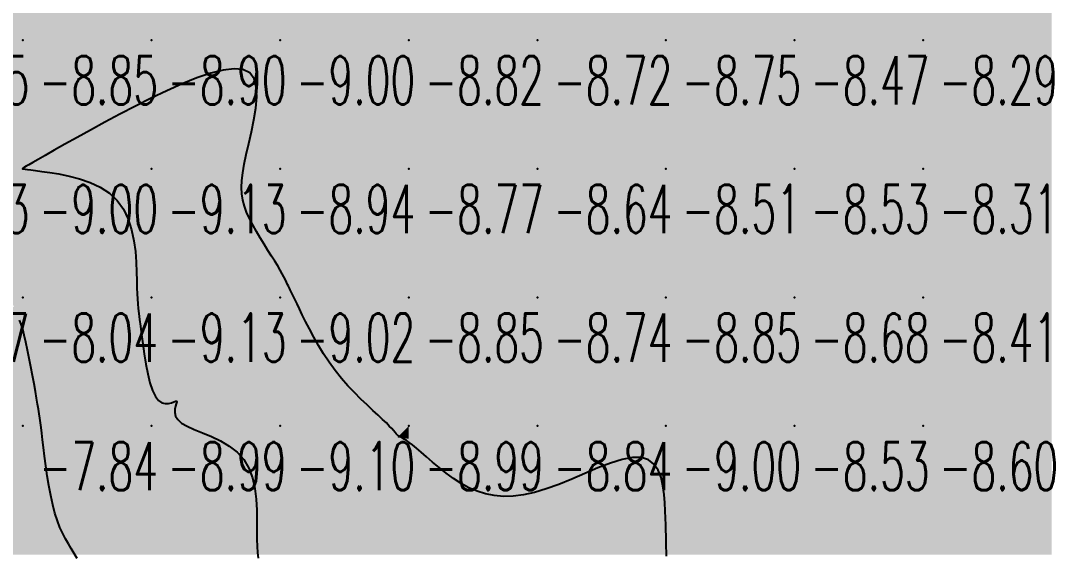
# Model space of a CAD drawing. Header units: millimetres. Extents: x 88261 to 90953, y 390274 to 392322.
# Drawn here: x 90140.1 to 90220.1, y 390987.3 to 391028.8 of the extents above; entities that cross this region are included whole.
import ezdxf
from ezdxf.enums import TextEntityAlignment as Align

# ---------------------------------------------------------------- set-up
doc = ezdxf.new("R2010")
doc.units = ezdxf.units.MM
doc.header["$LTSCALE"] = 25
for name, color, linetype in [('CN_03_00', 7, 'Continuous'), ('COTEAlt', 7, 'Continuous'), ('TN_COLORIAGE', 7, 'Continuous')]:
    doc.layers.add(name, color=color, linetype=linetype)
doc.styles.add('Simplex 1.0', font='Simplex.shx', dxfattribs={"width": 0.99, "height": 2.5})
doc.styles.get("Standard").update_dxf_attribs({"font": 'times.ttf'})

# ---------------------------------------------------------------- blocks, each defined once
blk = doc.blocks.new('COTE')
at = {"color": 0}
blk.add_point((0, 0), dxfattribs=at)
at = {"layer": 'COTEAlt'}
blk.add_attdef('ALT', text='', height=3.75, dxfattribs=at).set_placement((1.25, -1.25), align=Align.TOP_LEFT)

msp = doc.modelspace()

# ---------------------------------------------------------------- linework, layer by layer
at = {"layer": 'CN_03_00', "flags": 128}
for points, elevation in [([(90190.299, 390987.122), (90190.288, 390987.287), (90190.282, 390987.425), (90190.279, 390987.558), (90190.277, 390987.708), (90190.275, 390987.897), (90190.271, 390988.129), (90190.266, 390988.409), (90190.258, 390988.739), (90190.248, 390989.124), (90190.234, 390989.566), (90190.216, 390990.068), (90190.193, 390990.635), (90190.162, 390991.263), (90190.109, 390991.925), (90190.015, 390992.59), (90189.864, 390993.223), (90189.638, 390993.793), (90189.319, 390994.266), (90188.891, 390994.61), (90188.336, 390994.792), (90187.643, 390994.79), (90186.831, 390994.63), (90185.927, 390994.347), (90184.957, 390993.976), (90183.948, 390993.555), (90182.924, 390993.118), (90181.913, 390992.702), (90180.941, 390992.343), (90180.028, 390992.069), (90179.174, 390991.884), (90178.372, 390991.785), (90177.616, 390991.767), (90176.901, 390991.828), (90176.218, 390991.963), (90175.564, 390992.169), (90174.93, 390992.442), (90174.314, 390992.777), (90173.717, 390993.159), (90173.146, 390993.572), (90172.605, 390994), (90172.101, 390994.424), (90171.637, 390994.83), (90171.22, 390995.201), (90170.854, 390995.519), (90170.544, 390995.773), (90170.283, 390995.969), (90170.067, 390996.116), (90169.89, 390996.226), (90169.744, 390996.307), (90169.624, 390996.37), (90169.523, 390996.425), (90169.436, 390996.482), (90169.356, 390996.551), (90169.273, 390996.636), (90169.179, 390996.743), (90169.065, 390996.876), (90168.921, 390997.038), (90168.737, 390997.236), (90168.505, 390997.473), (90168.216, 390997.753), (90167.863, 390998.08), (90167.455, 390998.454), (90167.005, 390998.872), (90166.523, 390999.332), (90166.021, 390999.832), (90165.513, 391000.37), (90165.009, 391000.944), (90164.521, 391001.553), (90164.06, 391002.192), (90163.628, 391002.848), (90163.228, 391003.508), (90162.86, 391004.157), (90162.526, 391004.78), (90162.228, 391005.363), (90161.966, 391005.893), (90161.743, 391006.353), (90161.558, 391006.735), (90161.407, 391007.045), (90161.285, 391007.297), (90161.185, 391007.503), (90161.103, 391007.673), (90161.032, 391007.821), (90160.966, 391007.959), (90160.901, 391008.099), (90160.831, 391008.251), (90160.751, 391008.421), (90160.657, 391008.613), (90160.546, 391008.831), (90160.414, 391009.079), (90160.255, 391009.361), (90160.067, 391009.681), (90159.845, 391010.043), (90159.587, 391010.45), (90159.302, 391010.893), (90159.002, 391011.366), (90158.696, 391011.859), (90158.396, 391012.365), (90158.113, 391012.874), (90157.857, 391013.377), (90157.639, 391013.867), (90157.469, 391014.339), (90157.348, 391014.805), (90157.275, 391015.28), (90157.249, 391015.779), (90157.269, 391016.319), (90157.336, 391016.915), (90157.448, 391017.583), (90157.605, 391018.338), (90157.801, 391019.187), (90158.011, 391020.099), (90158.204, 391021.035), (90158.352, 391021.954), (90158.424, 391022.819), (90158.389, 391023.588), (90158.218, 391024.223), (90157.881, 391024.683), (90157.356, 391024.939), (90156.659, 391025.005), (90155.815, 391024.904), (90154.846, 391024.66), (90153.778, 391024.295), (90152.635, 391023.833), (90151.44, 391023.298), (90150.219, 391022.713), (90148.994, 391022.1), (90147.785, 391021.475), (90146.613, 391020.852), (90145.496, 391020.246), (90144.455, 391019.67), (90143.508, 391019.139), (90142.676, 391018.668), (90141.978, 391018.271), (90141.426, 391017.957), (90141.009, 391017.72), (90140.707, 391017.548), (90140.502, 391017.432), (90140.373, 391017.359), (90140.303, 391017.32), (90140.273, 391017.301), (90140.262, 391017.294), (90140.256, 391017.288), (90140.252, 391017.282), (90140.248, 391017.275), (90140.245, 391017.269), (90140.243, 391017.263), (90140.241, 391017.257), (90140.24, 391017.252), (90140.239, 391017.248), (90140.239, 391017.244), (90140.239, 391017.241), (90140.239, 391017.238), (90140.239, 391017.236), (90140.239, 391017.235), (90140.24, 391017.234), (90140.24, 391017.233), (90140.241, 391017.232), (90140.245, 391017.231), (90140.266, 391017.228), (90140.321, 391017.22), (90140.428, 391017.206), (90140.603, 391017.182), (90140.865, 391017.147), (90141.229, 391017.097), (90141.714, 391017.032), (90142.328, 391016.946), (90143.045, 391016.829), (90143.83, 391016.669), (90144.65, 391016.452), (90145.47, 391016.167), (90146.255, 391015.8), (90146.972, 391015.34), (90147.586, 391014.772), (90148.071, 391014.094), (90148.436, 391013.326), (90148.699, 391012.499), (90148.877, 391011.644), (90148.988, 391010.791), (90149.049, 391009.969), (90149.077, 391009.208), (90149.091, 391008.54), (90149.105, 391007.983), (90149.123, 391007.518), (90149.146, 391007.116), (90149.176, 391006.745), (90149.213, 391006.378), (90149.259, 391005.982), (90149.316, 391005.529), (90149.384, 391004.989), (90149.465, 391004.342), (90149.56, 391003.614), (90149.672, 391002.84), (90149.802, 391002.056), (90149.952, 391001.297), (90150.124, 391000.6), (90150.32, 390999.999), (90150.542, 390999.531), (90150.788, 390999.22), (90151.049, 390999.046), (90151.312, 390998.979), (90151.563, 390998.987), (90151.79, 390999.04), (90151.98, 390999.108), (90152.119, 390999.158), (90152.196, 390999.161), (90152.203, 390999.093), (90152.164, 390998.959), (90152.106, 390998.771), (90152.06, 390998.542), (90152.055, 390998.285), (90152.119, 390998.011), (90152.282, 390997.734), (90152.574, 390997.465), (90153.011, 390997.213), (90153.569, 390996.965), (90154.212, 390996.705), (90154.902, 390996.416), (90155.604, 390996.081), (90156.281, 390995.684), (90156.897, 390995.208), (90157.416, 390994.637), (90157.81, 390993.96), (90158.089, 390993.2), (90158.273, 390992.383), (90158.381, 390991.539), (90158.432, 390990.695), (90158.447, 390989.881), (90158.443, 390989.123), (90158.44, 390988.45), (90158.455, 390987.882), (90158.489, 390987.399), (90158.541, 390986.975)], -9), ([(90144.466, 390986.948), (90144.238, 390987.336), (90144.009, 390987.71), (90143.78, 390988.085), (90143.555, 390988.474), (90143.336, 390988.892), (90143.125, 390989.351), (90142.925, 390989.867), (90142.738, 390990.452), (90142.566, 390991.115), (90142.41, 390991.839), (90142.269, 390992.601), (90142.143, 390993.377), (90142.03, 390994.145), (90141.931, 390994.881), (90141.845, 390995.563), (90141.772, 390996.167), (90141.711, 390996.679), (90141.658, 390997.113), (90141.609, 390997.493), (90141.562, 390997.842), (90141.513, 390998.183), (90141.457, 390998.54), (90141.391, 390998.935), (90141.312, 390999.392), (90141.217, 390999.927), (90141.108, 391000.526), (90140.988, 391001.167), (90140.862, 391001.831), (90140.73, 391002.497), (90140.599, 391003.142), (90140.47, 391003.747), (90140.346, 391004.29), (90140.23, 391004.756), (90140.112, 391005.149), (90139.984, 391005.476)], -8)]:
    msp.add_lwpolyline(points, dxfattribs=dict(at, elevation=elevation))
at = {"layer": 'TN_COLORIAGE', "color": 171}
for points in [[(90140.249, 391027.239, -8), (90132.543, 391027.239, -8), (90140.249, 391037.239, -8), (90132.665, 391029.655, -8)], [(90145.838, 391032.829, -8.791), (90146.571, 391037.239, -8.791), (90140.249, 391027.239, -8.791), (90140.249, 391037.239, -8.791)], [(90150.249, 391027.239, -8.882), (90160.249, 391027.239, -8.882), (90160.249, 391037.239, -8.882)], [(90150.249, 391031.652, -8.882), (90155.319, 391037.239, -8.882), (90150.249, 391027.239, -8.882), (90160.249, 391037.239, -8.882)], [(90160.249, 391027.239, -8.754), (90170.249, 391027.239, -8.754), (90170.249, 391037.239, -8.754)], [(90160.249, 391037.239, -8.754), (90160.249, 391027.239, -8.754), (90170.249, 391037.239, -8.754)], [(90170.249, 391027.239, -8.776), (90180.249, 391027.239, -8.776), (90180.249, 391037.239, -8.776)], [(90170.249, 391037.239, -8.776), (90170.249, 391027.239, -8.776), (90180.249, 391037.239, -8.776)], [(90187.827, 391037.239, -8.716), (90188.23, 391035.221, -8.716), (90180.249, 391037.239, -8.716), (90180.249, 391027.239, -8.716)], [(90190.249, 391027.239, -8.442), (90200.249, 391027.239, -8.442), (90200.249, 391037.239, -8.442)], [(90190.249, 391035.023, -8.442), (90191.387, 391037.239, -8.442), (90190.249, 391027.239, -8.442), (90200.249, 391037.239, -8.442)], [(90200.249, 391027.239, -8.331), (90210.249, 391027.239, -8.331), (90210.249, 391037.239, -8.331)], [(90200.249, 391037.239, -8.331), (90200.249, 391027.239, -8.331), (90210.249, 391037.239, -8.331)], [(90210.249, 391027.239, -8.174), (90220.249, 391027.239, -8.174), (90220.249, 391037.239, -8.174)], [(90210.249, 391037.239, -8.174), (90210.249, 391027.239, -8.174), (90220.249, 391037.239, -8.174)], [(90190.249, 391035.023, -8.716), (90188.23, 391035.221, -8.716), (90190.249, 391027.239, -8.716), (90180.249, 391027.239, -8.716)], [(90150.249, 391031.652, -8.846), (90145.838, 391032.829, -8.846), (90150.249, 391027.239, -8.846), (90140.249, 391027.239, -8.846)], [(90140.249, 391027.239, -8), (90132.543, 391027.239, -8), (90130.249, 391017.239, -8), (90130.249, 391022.062, -8)], [(90140.249, 391017.298, -8.235), (90140.237, 391017.239, -8.235), (90140.249, 391027.239, -8.235), (90130.249, 391017.239, -8.235)], [(90140.342, 391017.333, -8.846), (90140.249, 391017.298, -8.846), (90150.249, 391027.239, -8.846), (90140.249, 391027.239, -8.846)], [(90140.342, 391017.333, -8.904), (90150.249, 391022.995, -8.904), (90150.249, 391027.239, -8.904)], [(90159.975, 391026.966, -8.904), (90150.249, 391022.995, -8.904), (90160.249, 391027.239, -8.904), (90150.249, 391027.239, -8.904)], [(90159.975, 391026.966, -8.941), (90157.135, 391017.239, -8.941), (90160.249, 391027.239, -8.941), (90160.249, 391017.239, -8.941)], [(90160.249, 391017.239, -8.824), (90170.249, 391017.239, -8.824), (90170.249, 391027.239, -8.824)], [(90160.249, 391027.239, -8.824), (90160.249, 391017.239, -8.824), (90170.249, 391027.239, -8.824)], [(90170.249, 391017.239, -8.716), (90180.249, 391017.239, -8.716), (90180.249, 391027.239, -8.716)], [(90170.249, 391027.239, -8.716), (90170.249, 391017.239, -8.716), (90180.249, 391027.239, -8.716)], [(90180.249, 391017.239, -8.748), (90190.249, 391017.239, -8.748), (90190.249, 391027.239, -8.748)], [(90180.249, 391027.239, -8.748), (90180.249, 391017.239, -8.748), (90190.249, 391027.239, -8.748)], [(90190.249, 391017.239, -8.473), (90200.249, 391017.239, -8.473), (90200.249, 391027.239, -8.473)], [(90190.249, 391027.239, -8.473), (90190.249, 391017.239, -8.473), (90200.249, 391027.239, -8.473)], [(90200.249, 391017.239, -8.286), (90210.249, 391017.239, -8.286), (90210.249, 391027.239, -8.286)], [(90200.249, 391027.239, -8.286), (90200.249, 391017.239, -8.286), (90210.249, 391027.239, -8.286)], [(90210.249, 391017.239, -8.103), (90220.249, 391017.239, -8.103), (90220.249, 391027.239, -8.103)], [(90210.249, 391027.239, -8.103), (90210.249, 391017.239, -8.103), (90220.249, 391027.239, -8.103)], [(90140.237, 391017.239, -8), (90140.24, 391017.231, -8), (90130.249, 391017.239, -8), (90130.533, 391007.523, -8)], [(90140.249, 391017.23, -8), (90140.24, 391017.231, -8), (90140.249, 391007.239, -8), (90130.533, 391007.523, -8)], [(90140.249, 391017.23, -8.042), (90149.051, 391016.041, -8.042), (90140.249, 391007.239, -8.042)], [(90160.249, 391009.552, -8.941), (90157.113, 391014.103, -8.941), (90160.249, 391017.239, -8.941)], [(90157.113, 391014.103, -8.941), (90157.135, 391017.239, -8.941), (90160.249, 391017.239, -8.941)], [(90160.249, 391009.552, -8.768), (90160.96, 391007.95, -8.768), (90160.249, 391017.239, -8.768), (90170.249, 391017.239, -8.768)], [(90161.319, 391007.239, -8.768), (90160.96, 391007.95, -8.768), (90170.249, 391007.239, -8.768), (90170.249, 391017.239, -8.768)], [(90170.249, 391007.239, -8.636), (90180.249, 391007.239, -8.636), (90180.249, 391017.239, -8.636)], [(90170.249, 391017.239, -8.636), (90170.249, 391007.239, -8.636), (90180.249, 391017.239, -8.636)], [(90180.249, 391007.239, -8.513), (90190.249, 391007.239, -8.513), (90190.249, 391017.239, -8.513)], [(90180.249, 391017.239, -8.513), (90180.249, 391007.239, -8.513), (90190.249, 391017.239, -8.513)], [(90190.249, 391007.239, -8.534), (90200.249, 391007.239, -8.534), (90200.249, 391017.239, -8.534)], [(90190.249, 391017.239, -8.534), (90190.249, 391007.239, -8.534), (90200.249, 391017.239, -8.534)], [(90200.249, 391007.239, -8.305), (90210.249, 391007.239, -8.305), (90210.249, 391017.239, -8.305)], [(90200.249, 391017.239, -8.305), (90200.249, 391007.239, -8.305), (90210.249, 391017.239, -8.305)], [(90210.249, 391007.239, -8.055), (90220.249, 391007.239, -8.055), (90220.249, 391017.239, -8.055)], [(90210.249, 391017.239, -8.055), (90210.249, 391007.239, -8.055), (90220.249, 391017.239, -8.055)], [(90149.062, 391007.239, -8.042), (90149.051, 391016.041, -8.042), (90140.249, 391007.239, -8.042)], [(90130.533, 391007.523, -8.042), (90134.355, 391007.239, -8.042), (90140.249, 391007.239, -8.042)], [(90139.586, 391006.577, -8.042), (90134.355, 391007.239, -8.042), (90140.249, 391007.239, -8.042)], [(90139.586, 391006.577, -8.042), (90140.249, 391005.17, -8.042), (90140.249, 391007.239, -8.042)], [(90149.062, 391007.239, -8), (90149.248, 391006.239, -8), (90140.249, 391007.239, -8), (90141.496, 390998.486, -8)], [(90141.496, 390998.486, -8.042), (90140.249, 391005.17, -8.042), (90140.249, 391007.239, -8.042)], [(90161.319, 391007.239, -8.852), (90164.219, 391001.21, -8.852), (90170.249, 391007.239, -8.852)], [(90168.929, 390997.239, -8.852), (90164.219, 391001.21, -8.852), (90170.249, 390997.239, -8.852), (90170.249, 391007.239, -8.852)], [(90170.249, 390997.239, -8.739), (90180.249, 390997.239, -8.739), (90180.249, 391007.239, -8.739)], [(90170.249, 391007.239, -8.739), (90170.249, 390997.239, -8.739), (90180.249, 391007.239, -8.739)], [(90180.249, 390997.239, -8.845), (90190.249, 390997.239, -8.845), (90190.249, 391007.239, -8.845)], [(90180.249, 391007.239, -8.845), (90180.249, 390997.239, -8.845), (90190.249, 391007.239, -8.845)], [(90190.249, 390997.239, -8.676), (90200.249, 390997.239, -8.676), (90200.249, 391007.239, -8.676)], [(90190.249, 391007.239, -8.676), (90190.249, 390997.239, -8.676), (90200.249, 391007.239, -8.676)], [(90200.249, 390997.239, -8.413), (90210.249, 390997.239, -8.413), (90210.249, 391007.239, -8.413)], [(90200.249, 391007.239, -8.413), (90200.249, 390997.239, -8.413), (90210.249, 391007.239, -8.413)], [(90210.249, 390997.239, -8.091), (90220.249, 390997.239, -8.091), (90220.249, 391007.239, -8.091)], [(90210.249, 391007.239, -8.091), (90210.249, 390997.239, -8.091), (90220.249, 391007.239, -8.091)], [(90150.249, 390997.737, -8), (90149.248, 391006.239, -8), (90150.249, 390997.239, -8), (90141.496, 390998.486, -8)], [(90153.007, 390999.998, -8.993), (90150.897, 390997.239, -8.993), (90150.249, 390997.239, -8.993)], [(90153.007, 390999.998, -8.993), (90150.249, 390997.737, -8.993), (90150.249, 390997.239, -8.993)], [(90141.496, 390998.486, -8.993), (90141.642, 390997.239, -8.993), (90150.249, 390997.239, -8.993)], [(90142.568, 390989.559, -8.993), (90141.642, 390997.239, -8.993), (90150.249, 390997.239, -8.993)], [(90150.249, 390997.239, -8), (90142.568, 390989.559, -8), (90150.249, 390987.239, -8), (90144.511, 390987.239, -8)], [(90150.897, 390997.239, -8.404), (90158.845, 390995.835, -8.404), (90150.249, 390997.239, -8.404), (90150.249, 390987.239, -8.404)], [(90168.929, 390997.239, -8.985), (90169.36, 390996.351, -8.985), (90170.249, 390997.239, -8.985)], [(90170.249, 390996.25, -8.985), (90169.36, 390996.351, -8.985), (90170.249, 390997.239, -8.985)], [(90170.249, 390996.25, -8.837), (90174.771, 390991.762, -8.837), (90170.249, 390997.239, -8.837), (90180.249, 390997.239, -8.837)], [(90180.249, 390991.356, -8.837), (90174.771, 390991.762, -8.837), (90180.249, 390997.239, -8.837)], [(90189.879, 390996.87, -8.837), (90180.249, 390991.356, -8.837), (90190.249, 390997.239, -8.837), (90180.249, 390997.239, -8.837)], [(90190.249, 390989.917, -8.996), (90189.879, 390996.87, -8.996), (90190.249, 390997.239, -8.996)], [(90190.249, 390989.917, -8.532), (90190.283, 390987.274, -8.532), (90190.249, 390997.239, -8.532), (90200.249, 390997.239, -8.532)], [(90190.283, 390987.274, -8.497), (90190.281, 390987.239, -8.497), (90200.249, 390997.239, -8.497), (90200.249, 390987.239, -8.497)], [(90200.249, 390987.239, -8.597), (90210.249, 390987.239, -8.597), (90210.249, 390997.239, -8.597)], [(90200.249, 390997.239, -8.597), (90200.249, 390987.239, -8.597), (90210.249, 390997.239, -8.597)], [(90210.249, 390987.239, -8.305), (90220.249, 390987.239, -8.305), (90220.249, 390997.239, -8.305)], [(90210.249, 390997.239, -8.305), (90210.249, 390987.239, -8.305), (90220.249, 390997.239, -8.305)], [(90158.845, 390995.835, -8.404), (90158.219, 390987.239, -8.404), (90150.249, 390987.239, -8.404)]]:
    msp.add_solid(points, dxfattribs=at)
at = {"layer": 'TN_COLORIAGE', "color": 181}
for points in [[(90157.135, 391017.239, -9.13), (90159.975, 391026.966, -9.13), (90150.249, 391017.239, -9.13)], [(90150.249, 391022.995, -9.13), (90159.975, 391026.966, -9.13), (90150.249, 391017.239, -9.13)], [(90150.249, 391017.239, -9), (90150.249, 391022.995, -9), (90140.249, 391017.239, -9), (90140.342, 391017.333, -9)], [(90140.237, 391017.239, -9.001), (90140.249, 391017.298, -9.001), (90140.249, 391017.239, -9.001)], [(90140.24, 391017.231, -9.001), (90140.237, 391017.239, -9.001), (90140.249, 391017.239, -9.001)], [(90140.24, 391017.231, -9.001), (90140.249, 391017.23, -9.001), (90140.249, 391017.239, -9.001)], [(90140.249, 391017.298, -9.001), (90140.342, 391017.333, -9.001), (90140.249, 391017.239, -9.001)], [(90150.249, 391017.239, -9), (90149.051, 391016.041, -9), (90140.249, 391017.239, -9), (90140.249, 391017.23, -9)], [(90150.249, 391017.239, -9), (90149.051, 391016.041, -9), (90150.249, 391007.239, -9), (90149.062, 391007.239, -9)], [(90150.249, 391017.239, -9), (90157.135, 391017.239, -9), (90150.249, 391007.239, -9), (90157.113, 391014.103, -9)], [(90150.249, 391007.239, -9), (90157.113, 391014.103, -9), (90160.249, 391007.239, -9), (90160.249, 391009.552, -9)], [(90160.96, 391007.95, -9.018), (90160.249, 391009.552, -9.018), (90160.249, 391007.239, -9.018)], [(90160.96, 391007.95, -9.018), (90161.319, 391007.239, -9.018), (90160.249, 391007.239, -9.018)], [(90149.248, 391006.239, -9.129), (90149.062, 391007.239, -9.129), (90150.249, 391007.239, -9.129)], [(90149.248, 391006.239, -9.129), (90150.249, 390997.737, -9.129), (90150.249, 391007.239, -9.129)], [(90150.249, 391007.239, -9), (90150.249, 390997.737, -9), (90160.249, 391007.239, -9), (90153.007, 390999.998, -9)], [(90160.249, 390997.239, -9), (90150.897, 390997.239, -9), (90160.249, 391007.239, -9), (90153.007, 390999.998, -9)], [(90160.249, 390997.239, -9), (90164.219, 391001.21, -9), (90160.249, 391007.239, -9), (90161.319, 391007.239, -9)], [(90164.219, 391001.21, -9.097), (90168.929, 390997.239, -9.097), (90160.249, 390997.239, -9.097)], [(90158.845, 390995.835, -9.097), (90150.897, 390997.239, -9.097), (90160.249, 390997.239, -9.097)], [(90160.249, 390987.239, -9), (90158.219, 390987.239, -9), (90160.249, 390997.239, -9), (90158.845, 390995.835, -9)], [(90160.249, 390987.239, -9), (90169.36, 390996.351, -9), (90160.249, 390997.239, -9), (90168.929, 390997.239, -9)], [(90160.249, 390987.239, -9), (90169.36, 390996.351, -9), (90170.249, 390987.239, -9), (90170.249, 390996.25, -9)], [(90174.771, 390991.762, -9.135), (90170.249, 390996.25, -9.135), (90170.249, 390987.239, -9.135)], [(90180.249, 390987.239, -9), (90189.879, 390996.87, -9), (90190.249, 390987.239, -9), (90190.249, 390989.917, -9)], [(90180.249, 390991.356, -9.114), (90189.879, 390996.87, -9.114), (90180.249, 390987.239, -9.114)], [(90170.249, 390987.239, -9), (90174.771, 390991.762, -9), (90180.249, 390987.239, -9), (90180.249, 390991.356, -9)], [(90190.283, 390987.274, -9.002), (90190.249, 390989.917, -9.002), (90190.249, 390987.239, -9.002)], [(90190.281, 390987.239, -9.002), (90190.283, 390987.274, -9.002), (90190.249, 390987.239, -9.002)]]:
    msp.add_solid(points, dxfattribs=at)
at = {"layer": 'TN_COLORIAGE', "color": 161}
for points in [[(90140.249, 391005.17, -7.408), (90139.586, 391006.577, -7.408), (90140.249, 390997.239, -7.408), (90130.249, 390997.239, -7.408)], [(90140.249, 391005.17, -7.839), (90141.496, 390998.486, -7.839), (90140.249, 390997.239, -7.839)], [(90141.642, 390997.239, -7.839), (90141.496, 390998.486, -7.839), (90140.249, 390997.239, -7.839)], [(90130.249, 390997.239, -7.839), (90130.249, 390987.239, -7.839), (90140.249, 390997.239, -7.839)], [(90130.249, 390987.239, -7.839), (90140.249, 390987.239, -7.839), (90140.249, 390997.239, -7.839)], [(90141.642, 390997.239, -7.7), (90142.568, 390989.559, -7.7), (90140.249, 390997.239, -7.7), (90140.249, 390987.239, -7.7)], [(90144.511, 390987.239, -7.7), (90142.568, 390989.559, -7.7), (90140.249, 390987.239, -7.7)]]:
    msp.add_solid(points, dxfattribs=at)

# ---------------------------------------------------------------- block references
at = {"layer": 'COTEAlt'}
ref = msp.add_blockref('COTE', (90130.249, 391027.239), dxfattribs=at)
ref.add_attrib('ALT', '-7.75', dxfattribs={"height": 3.75, "style": 'Simplex 1.0', "width": 0.6}).set_placement((90131.499, 391025.989), align=Align.TOP_LEFT)
ref = msp.add_blockref('COTE', (90140.249, 391027.239), dxfattribs=at)
ref.add_attrib('ALT', '-8.85', dxfattribs={"height": 3.75, "style": 'Simplex 1.0', "width": 0.6}).set_placement((90141.499, 391025.989), align=Align.TOP_LEFT)
ref = msp.add_blockref('COTE', (90150.249, 391027.239), dxfattribs=at)
ref.add_attrib('ALT', '-8.90', dxfattribs={"height": 3.75, "style": 'Simplex 1.0', "width": 0.6}).set_placement((90151.499, 391025.989), align=Align.TOP_LEFT)
ref = msp.add_blockref('COTE', (90160.249, 391027.239), dxfattribs=at)
ref.add_attrib('ALT', '-9.00', dxfattribs={"height": 3.75, "style": 'Simplex 1.0', "width": 0.6}).set_placement((90161.499, 391025.989), align=Align.TOP_LEFT)
ref = msp.add_blockref('COTE', (90170.249, 391027.239), dxfattribs=at)
ref.add_attrib('ALT', '-8.82', dxfattribs={"height": 3.75, "style": 'Simplex 1.0', "width": 0.6}).set_placement((90171.499, 391025.989), align=Align.TOP_LEFT)
ref = msp.add_blockref('COTE', (90180.249, 391027.239), dxfattribs=at)
ref.add_attrib('ALT', '-8.72', dxfattribs={"height": 3.75, "style": 'Simplex 1.0', "width": 0.6}).set_placement((90181.499, 391025.989), align=Align.TOP_LEFT)
ref = msp.add_blockref('COTE', (90190.249, 391027.239), dxfattribs=at)
ref.add_attrib('ALT', '-8.75', dxfattribs={"height": 3.75, "style": 'Simplex 1.0', "width": 0.6}).set_placement((90191.499, 391025.989), align=Align.TOP_LEFT)
ref = msp.add_blockref('COTE', (90200.249, 391027.239), dxfattribs=at)
ref.add_attrib('ALT', '-8.47', dxfattribs={"height": 3.75, "style": 'Simplex 1.0', "width": 0.6}).set_placement((90201.499, 391025.989), align=Align.TOP_LEFT)
ref = msp.add_blockref('COTE', (90210.249, 391027.239), dxfattribs=at)
ref.add_attrib('ALT', '-8.29', dxfattribs={"height": 3.75, "style": 'Simplex 1.0', "width": 0.6}).set_placement((90211.499, 391025.989), align=Align.TOP_LEFT)
ref = msp.add_blockref('COTE', (90130.249, 391017.239), dxfattribs=at)
ref.add_attrib('ALT', '-8.23', dxfattribs={"height": 3.75, "style": 'Simplex 1.0', "width": 0.6}).set_placement((90131.499, 391015.989), align=Align.TOP_LEFT)
ref = msp.add_blockref('COTE', (90140.249, 391017.239), dxfattribs=at)
ref.add_attrib('ALT', '-9.00', dxfattribs={"height": 3.75, "style": 'Simplex 1.0', "width": 0.6}).set_placement((90141.499, 391015.989), align=Align.TOP_LEFT)
ref = msp.add_blockref('COTE', (90150.249, 391017.239), dxfattribs=at)
ref.add_attrib('ALT', '-9.13', dxfattribs={"height": 3.75, "style": 'Simplex 1.0', "width": 0.6}).set_placement((90151.499, 391015.989), align=Align.TOP_LEFT)
ref = msp.add_blockref('COTE', (90160.249, 391017.239), dxfattribs=at)
ref.add_attrib('ALT', '-8.94', dxfattribs={"height": 3.75, "style": 'Simplex 1.0', "width": 0.6}).set_placement((90161.499, 391015.989), align=Align.TOP_LEFT)
ref = msp.add_blockref('COTE', (90170.249, 391017.239), dxfattribs=at)
ref.add_attrib('ALT', '-8.77', dxfattribs={"height": 3.75, "style": 'Simplex 1.0', "width": 0.6}).set_placement((90171.499, 391015.989), align=Align.TOP_LEFT)
ref = msp.add_blockref('COTE', (90180.249, 391017.239), dxfattribs=at)
ref.add_attrib('ALT', '-8.64', dxfattribs={"height": 3.75, "style": 'Simplex 1.0', "width": 0.6}).set_placement((90181.499, 391015.989), align=Align.TOP_LEFT)
ref = msp.add_blockref('COTE', (90190.249, 391017.239), dxfattribs=at)
ref.add_attrib('ALT', '-8.51', dxfattribs={"height": 3.75, "style": 'Simplex 1.0', "width": 0.6}).set_placement((90191.499, 391015.989), align=Align.TOP_LEFT)
ref = msp.add_blockref('COTE', (90200.249, 391017.239), dxfattribs=at)
ref.add_attrib('ALT', '-8.53', dxfattribs={"height": 3.75, "style": 'Simplex 1.0', "width": 0.6}).set_placement((90201.499, 391015.989), align=Align.TOP_LEFT)
ref = msp.add_blockref('COTE', (90210.249, 391017.239), dxfattribs=at)
ref.add_attrib('ALT', '-8.31', dxfattribs={"height": 3.75, "style": 'Simplex 1.0', "width": 0.6}).set_placement((90211.499, 391015.989), align=Align.TOP_LEFT)
ref = msp.add_blockref('COTE', (90130.249, 391007.239), dxfattribs=at)
ref.add_attrib('ALT', '-7.97', dxfattribs={"height": 3.75, "style": 'Simplex 1.0', "width": 0.6}).set_placement((90131.499, 391005.989), align=Align.TOP_LEFT)
ref = msp.add_blockref('COTE', (90140.249, 391007.239), dxfattribs=at)
ref.add_attrib('ALT', '-8.04', dxfattribs={"height": 3.75, "style": 'Simplex 1.0', "width": 0.6}).set_placement((90141.499, 391005.989), align=Align.TOP_LEFT)
ref = msp.add_blockref('COTE', (90150.249, 391007.239), dxfattribs=at)
ref.add_attrib('ALT', '-9.13', dxfattribs={"height": 3.75, "style": 'Simplex 1.0', "width": 0.6}).set_placement((90151.499, 391005.989), align=Align.TOP_LEFT)
ref = msp.add_blockref('COTE', (90160.249, 391007.239), dxfattribs=at)
ref.add_attrib('ALT', '-9.02', dxfattribs={"height": 3.75, "style": 'Simplex 1.0', "width": 0.6}).set_placement((90161.499, 391005.989), align=Align.TOP_LEFT)
ref = msp.add_blockref('COTE', (90170.249, 391007.239), dxfattribs=at)
ref.add_attrib('ALT', '-8.85', dxfattribs={"height": 3.75, "style": 'Simplex 1.0', "width": 0.6}).set_placement((90171.499, 391005.989), align=Align.TOP_LEFT)
ref = msp.add_blockref('COTE', (90180.249, 391007.239), dxfattribs=at)
ref.add_attrib('ALT', '-8.74', dxfattribs={"height": 3.75, "style": 'Simplex 1.0', "width": 0.6}).set_placement((90181.499, 391005.989), align=Align.TOP_LEFT)
ref = msp.add_blockref('COTE', (90190.249, 391007.239), dxfattribs=at)
ref.add_attrib('ALT', '-8.85', dxfattribs={"height": 3.75, "style": 'Simplex 1.0', "width": 0.6}).set_placement((90191.499, 391005.989), align=Align.TOP_LEFT)
ref = msp.add_blockref('COTE', (90200.249, 391007.239), dxfattribs=at)
ref.add_attrib('ALT', '-8.68', dxfattribs={"height": 3.75, "style": 'Simplex 1.0', "width": 0.6}).set_placement((90201.499, 391005.989), align=Align.TOP_LEFT)
ref = msp.add_blockref('COTE', (90210.249, 391007.239), dxfattribs=at)
ref.add_attrib('ALT', '-8.41', dxfattribs={"height": 3.75, "style": 'Simplex 1.0', "width": 0.6}).set_placement((90211.499, 391005.989), align=Align.TOP_LEFT)
ref = msp.add_blockref('COTE', (90140.249, 390997.239), dxfattribs=at)
ref.add_attrib('ALT', '-7.84', dxfattribs={"height": 3.75, "style": 'Simplex 1.0', "width": 0.6}).set_placement((90141.499, 390995.989), align=Align.TOP_LEFT)
ref = msp.add_blockref('COTE', (90150.249, 390997.239), dxfattribs=at)
ref.add_attrib('ALT', '-8.99', dxfattribs={"height": 3.75, "style": 'Simplex 1.0', "width": 0.6}).set_placement((90151.499, 390995.989), align=Align.TOP_LEFT)
ref = msp.add_blockref('COTE', (90160.249, 390997.239), dxfattribs=at)
ref.add_attrib('ALT', '-9.10', dxfattribs={"height": 3.75, "style": 'Simplex 1.0', "width": 0.6}).set_placement((90161.499, 390995.989), align=Align.TOP_LEFT)
ref = msp.add_blockref('COTE', (90170.249, 390997.239), dxfattribs=at)
ref.add_attrib('ALT', '-8.99', dxfattribs={"height": 3.75, "style": 'Simplex 1.0', "width": 0.6}).set_placement((90171.499, 390995.989), align=Align.TOP_LEFT)
ref = msp.add_blockref('COTE', (90180.249, 390997.239), dxfattribs=at)
ref.add_attrib('ALT', '-8.84', dxfattribs={"height": 3.75, "style": 'Simplex 1.0', "width": 0.6}).set_placement((90181.499, 390995.989), align=Align.TOP_LEFT)
ref = msp.add_blockref('COTE', (90190.249, 390997.239), dxfattribs=at)
ref.add_attrib('ALT', '-9.00', dxfattribs={"height": 3.75, "style": 'Simplex 1.0', "width": 0.6}).set_placement((90191.499, 390995.989), align=Align.TOP_LEFT)
ref = msp.add_blockref('COTE', (90200.249, 390997.239), dxfattribs=at)
ref.add_attrib('ALT', '-8.53', dxfattribs={"height": 3.75, "style": 'Simplex 1.0', "width": 0.6}).set_placement((90201.499, 390995.989), align=Align.TOP_LEFT)
ref = msp.add_blockref('COTE', (90210.249, 390997.239), dxfattribs=at)
ref.add_attrib('ALT', '-8.60', dxfattribs={"height": 3.75, "style": 'Simplex 1.0', "width": 0.6}).set_placement((90211.499, 390995.989), align=Align.TOP_LEFT)

doc.saveas('drawing.dxf')
